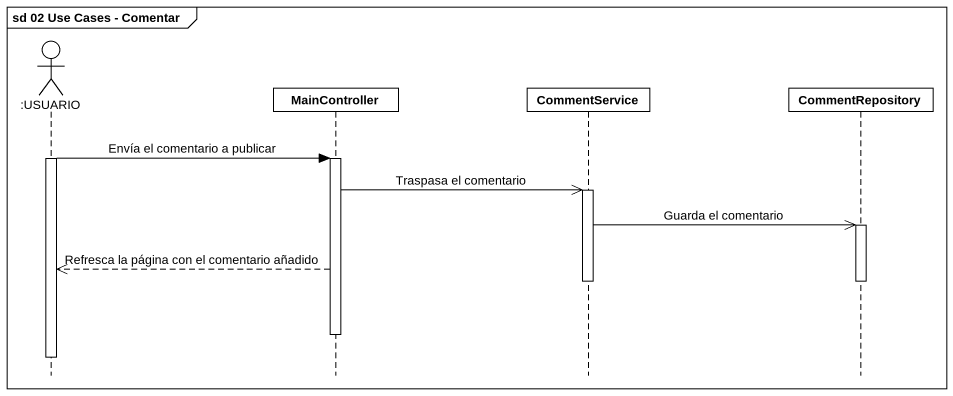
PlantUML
@startuml
mainframe sd 02 Use Cases - Comentar
hide footbox
actor ":USUARIO" as USUARIO
participant MainController
participant CommentService
participant CommentRepository

activate USUARIO
USUARIO -> MainController : Envía el comentario a publicar
activate MainController
MainController ->> CommentService : Traspasa el comentario
activate CommentService
CommentService ->> CommentRepository : Guarda el comentario
activate CommentRepository
MainController -->> USUARIO : Refresca la página con el comentario añadido
deactivate CommentService
deactivate CommentRepository
deactivate MainController
deactivate USUARIO
@enduml
